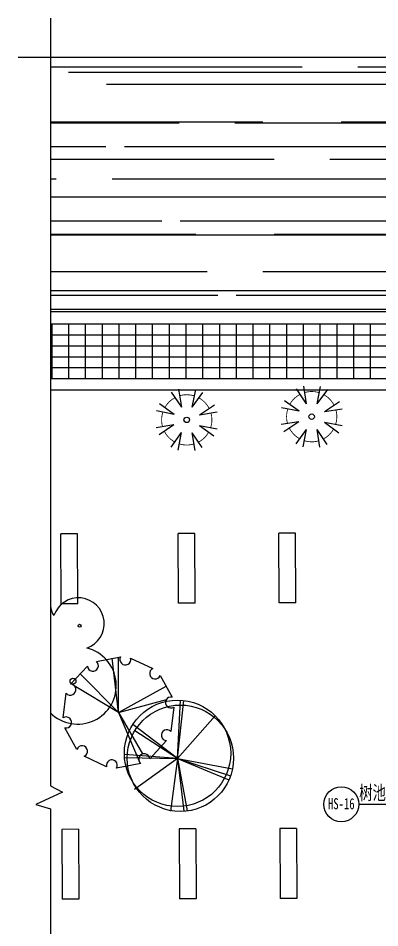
# Model space of a CAD drawing. Extents: x 225307 to 340959, y 27372 to 84205.
# Drawn here: x 225307 to 238249, y 50151 to 82690 of the extents above; entities that cross this region are included whole.
import ezdxf
from ezdxf.enums import TextEntityAlignment as Align

# ---------------------------------------------------------------- set-up
doc = ezdxf.new("R2010")
doc.units = 0
doc.header["$MEASUREMENT"] = 0
doc.layers.get('0').update_dxf_attribs({"linetype": 'CONTINUOUS'})
for name, color, linetype in [('3', 7, 'CONTINUOUS'), ('4', 4, 'CONTINUOUS'), ('DIM1', 4, 'CONTINUOUS'), ('JU', 4, 'CONTINUOUS'), ('LAYER4', 4, 'CONTINUOUS'), ('PH', 8, 'CONTINUOUS'), ('TREE1', 93, 'CONTINUOUS'), ('植物', 3, 'CONTINUOUS')]:
    doc.layers.add(name, color=color, linetype=linetype)
doc.styles.add('宋体', font='SimSun.ttf', dxfattribs={"width": 0.7})

# ---------------------------------------------------------------- blocks, each defined once
blk = doc.blocks.new('A$C13F73C9E')
at = {"layer": 'LAYER4', "color": 116}
for p, q in [((2764, 2568), (1538, 5194)), ((2764, 2568), (1681, 5255)), ((2764, 2568), (3418, 5320)), ((2764, 2568), (5414, 3405)), ((2764, 2568), (8, 3002)), ((2764, 2568), (243, 2773)), ((2764, 2568), (5494, 3053)), ((2764, 2568), (5520, 2827)), ((2764, 2568), (338, 1501)), ((420, 1363), (2764, 2568)), ((2764, 2568), (1606, 192)), ((2764, 2568), (4416, 490)), ((2764, 2568), (4282, 401)), ((2764, 2568), (3693, 94))]:
    blk.add_line(p, q, dxfattribs=at)
for centre in [(2643, 2793), (2883, 2643)]:
    blk.add_circle(centre, 2643, dxfattribs=at)
blk = doc.blocks.new('LCBLSP20')
at = {"color": 0}
blk.add_lwpolyline([(-0.5045, -0.0475), (-0.4351, -0.2611, -1.505567), (-0.3802, -0.335), (-0.1985, -0.467, -1.505567), (-0.1107, -0.4945), (0.1139, -0.4945, -1.505567), (0.2011, -0.4651), (0.3828, -0.3331, -1.505567), (0.4361, -0.2581), (0.5055, -0.0445, -1.505567), (0.5045, 0.0475), (0.4351, 0.2611, -1.505567), (0.3802, 0.335), (0.1985, 0.467, -1.505567), (0.1107, 0.4945), (-0.1139, 0.4945, -1.505567), (-0.2011, 0.4651), (-0.3828, 0.3331, -1.505567), (-0.4361, 0.2581), (-0.5055, 0.0445, -1.505567)], format="xyb", close=True, dxfattribs=at)
for points in [[(0, 0), (0.0997, 0.4708)], [(0, 0), (0.1429, 0.4127)], [(0, 0), (-0.3501, -0.3135)], [(-0.2774, -0.4097), (0, 0)], [(0, 0), (0.0353, -0.4945)], [(0, 0), (0.0933, -0.4945)], [(0, 0), (0.4703, -0.1528)], [(0, 0), (0.4506, -0.0342)]]:
    blk.add_lwpolyline(points, dxfattribs=at)
at = {"color": 0, "flags": 1}
for tag, p in [('SIZE', (0, 0)), ('ITEM', (0, 0.0281))]:
    blk.add_attdef(tag, p, '', height=0.0169, dxfattribs=at)
blk = doc.blocks.new('A$C1FE64B34')
at = {"layer": '植物', "color": 40, "extrusion": (0, 0, -1), "xscale": 4095.463680000001, "yscale": 4095.463680000001, "zscale": 4095.463680000001, "rotation": 90}
blk.add_blockref('LCBLSP20', (-2025, 2070), dxfattribs=at)
blk = doc.blocks.new('树-枫1')
for p, q in [((0, 412), (-115, 935)), ((0, 412), (115, 935)), ((-291, 291), (-742, 580)), ((-291, 291), (-580, 742)), ((291, 291), (580, 742)), ((291, 291), (742, 580)), ((-412, 0), (-935, 115)), ((-412, 0), (-935, -115)), ((412, 0), (935, 115)), ((412, 0), (935, -115)), ((-291, -291), (-742, -580)), ((-291, -291), (-580, -742)), ((0, -412), (-115, -935)), ((0, -412), (115, -935)), ((291, -291), (580, -742)), ((291, -291), (742, -580))]:
    blk.add_line(p, q)
at = {"const_width": 25}
for points in [[(-74, 746, 0.148333), (-476, 580, 0.148333)], [(476, 580, 0.148333), (74, 746)], [(-580, 476, 0.148333), (-746, 74, 0.148333)], [(746, 74, 0.148333), (580, 476, 0.148333)], [(-746, -74, 0.148333), (-580, -476, 0.148333)], [(580, -476, 0.148333), (746, -74, 0.148333)], [(-476, -580, 0.148333), (-74, -746, 0.148333)], [(74, -746, 0.148333), (476, -580, 0.148333)]]:
    blk.add_lwpolyline(points, format="xyb", dxfattribs=at)
blk.add_circle((0, 0), 82.3)

msp = doc.modelspace()

# ---------------------------------------------------------------- hatches: boundary and pattern name
at = {"layer": 'PH'}
h = msp.add_hatch(dxfattribs=at)
h.set_pattern_fill('AR-RROOF', color=251, scale=2000, style=0)
h.set_pattern_definition([(0, (1440262, -125059.4), (4400, 2000), [30000, -4000, 10000, -2000]), (0, (1442922, -124059.4), (-2000, 2660), [6000, -660, 12000, -1500]), (0, (1441261.9, -123359.4), (10400, 1340), [16000, -2800, 8000, -2000])])
edge = h.paths.add_edge_path()
edge.add_line((226458.8, 81283.9), (243193.6, 81283.9))
edge.add_arc((250618.9, 106201), 26000, 253.40592, 260.92703)
edge.add_line((246518.9, 80526.3), (246518.9, 72201))
edge.add_line((246518.9, 72201), (226458.8, 72201))
edge.add_line((226458.8, 72201), (226458.8, 81283.9))

# ---------------------------------------------------------------- linework, layer by layer
at = {"layer": '3', "color": 1, "elevation": -7947}
msp.add_lwpolyline([(242928, 54567.7), (237494.1, 54567.7)], dxfattribs=at)
at = {"layer": 'DIM1', "color": 1, "linetype": 'CONTINUOUS'}
msp.add_circle((236871.1, 54568.8, -7947), 623, dxfattribs=at)
at = {"layer": 'JU', "color": 3}
for centre, radius in [((227504.9, 60959, 4067.6), 50.7), ((227267.8, 58973.5, 4067.6), 106.7)]:
    msp.add_circle(centre, radius, dxfattribs=at)
for centre, radius, start, end in [((227463.7, 61031.8, 4067.6), 923.1, 288.66007, 161.99012), ((227146.7, 61718.1, -7407.9), 689.4, 183.83838, 215.55349), ((227437.6, 58815.4, -7407.9), 1379.7, 224.81528, 76.52704)]:
    msp.add_arc(centre, radius, start, end, dxfattribs=at)
at = {"layer": 'LAYER4', "color": 1}
for p, q in [((227433.3, 64245.8, -7627.6), (226833.3, 64243.7, -7627.6)), ((226842, 61743.7, -4521.9), (226833.3, 64243.7, -7627.6)), ((227442, 61745.8, -4521.9), (227433.3, 64245.8, -7627.6)), ((231633.3, 64260.5, -7627.6), (231033.3, 64258.4, -7627.6)), ((231042, 61758.4, -173.8), (231033.3, 64258.4, -7627.6)), ((231642, 61760.5, -173.8), (231633.3, 64260.5, -7627.6)), ((235233.2, 64273.1, -7627.6), (234633.2, 64271, -7627.6)), ((234642, 61771, -4521.9), (234633.2, 64271, -7627.6)), ((235242, 61773.1, -4521.9), (235233.2, 64273.1, -7627.6)), ((227442, 61745.8, -8869.9), (226842, 61743.7, -8869.9)), ((231642, 61760.5, -4521.9), (231042, 61758.4, -4521.9)), ((235242, 61773.1, -7627.6), (234642, 61771, -7627.6)), ((231670.2, 53688.9, -4521.9), (231070.2, 53686.8, -4521.9)), ((231670.2, 53688.9, -173.8), (231678.9, 51188.9, -7627.6)), ((235270.2, 53701.4, -7627.6), (234670.2, 53699.3, -7627.6)), ((234670.2, 53699.3, -4521.9), (234678.9, 51199.4, -7627.6)), ((235270.2, 53701.4, -4521.9), (235278.9, 51201.5, -7627.6)), ((227470.2, 53674.2, -8869.9), (226870.2, 53672.1, -8869.9)), ((226870.2, 53672.1, -4521.9), (226878.9, 51172.1, -7627.6)), ((227470.2, 53674.2, -4521.9), (227478.9, 51174.2, -7627.6)), ((231070.2, 53686.8, -173.8), (231078.9, 51186.8, -7627.6)), ((227478.9, 51174.2, -7627.6), (226878.9, 51172.1, -7627.6)), ((231678.9, 51188.9, -7627.6), (231078.9, 51186.8, -7627.6)), ((235278.9, 51201.5, -7627.6), (234678.9, 51199.4, -7627.6))]:
    msp.add_line(p, q, dxfattribs=at)
at = {"layer": 'LAYER4', "color": 8}
for points, elevation in [([(226458.8, 82689.7), (226458.8, 55232.6), (226890.2, 55006.3), (225934.3, 54566.6), (226458.8, 54412), (226458.8, 29030.6)], -7407.9), ([(275849.5, 81283.9), (250699.9, 81283.9), (250473.5, 80852.5), (250033.9, 81808.4), (249879.2, 81283.9), (225306.6, 81283.9)], -254.7)]:
    msp.add_lwpolyline(points, dxfattribs=dict(at, elevation=elevation))
at = {"layer": 'PH', "color": 4}
for p, q in [((226458.8, 72201, -7407.9), (246518.9, 72201)), ((226458.8, 71751.2, -6999), (242718.9, 71751.2, -95.2)), ((226458.8, 69801, 995.3), (243518.9, 69801, 8001.1)), ((226458.8, 69401, 1049.7), (243278.9, 69401, 8023.3))]:
    msp.add_line(p, q, dxfattribs=at)
at = {"layer": 'PH', "color": 8}
for p, q in [((226518.9, 69801, 3315.9), (226518.9, 71751.2, -4752)), ((227118.9, 69801, 3315.9), (227118.9, 71751.2, -4752)), ((227718.9, 69801, 3315.9), (227718.9, 71751.2, -4752)), ((228318.9, 69801, 3315.9), (228318.9, 71751.2, -4752)), ((228918.9, 69801, 3315.9), (228918.9, 71751.2, -4752)), ((229518.9, 69801, 3315.9), (229518.9, 71751.2, -4752)), ((230118.9, 69801, 3315.9), (230118.9, 71751.2, -4752)), ((230718.9, 69801, 3315.9), (230718.9, 71751.2, -4752)), ((231318.9, 69801, 3315.9), (231318.9, 71751.2, -4752)), ((231918.9, 69801, 3315.9), (231918.9, 71751.2, -4752)), ((232518.9, 69801, 3315.9), (232518.9, 71751.2, -4752)), ((233118.9, 69801, 3315.9), (233118.9, 71751.2, -4752)), ((233718.9, 69801, 3315.9), (233718.9, 71751.2, -4752)), ((234318.9, 69801, 3315.9), (234318.9, 71751.2, -4752)), ((234918.9, 69801, 3315.9), (234918.9, 71751.2, -4752)), ((235518.9, 69801, 3315.9), (235518.9, 71751.2, -4752)), ((236118.9, 69801, 3315.9), (236118.9, 71751.2, -4752)), ((236718.9, 69801, 3315.9), (236718.9, 71751.2, -4752)), ((237318.9, 69801, 3315.9), (237318.9, 71751.2, -4752)), ((237918.9, 69801, 3315.9), (237918.9, 71751.2, -4752)), ((226458.8, 71361.2, -6999), (242718.9, 71361.2, -95.2)), ((226458.8, 70971.2, -6999), (242718.9, 70971.2, -95.2)), ((226458.8, 70581.2, -6999), (242718.9, 70581.2, -95.2)), ((226458.8, 70191.2, -6999), (242718.9, 70191.2, -95.2))]:
    msp.add_line(p, q, dxfattribs=at)

# ---------------------------------------------------------------- block references
at = {"layer": 'JU', "color": 8}
for name, p, xscale, yscale, zscale, rotation in [('A$C1FE64B34', (226580.3, 59388.7, 4067.6), 0.96, 0.96, 0.96, 280.9113986312665), ('A$C13F73C9E', (228383.9, 55515.5, 4067.6), 0.72, 0.72, 0.72, 331.9113986312665)]:
    msp.add_blockref(name, p, dxfattribs=dict(at, xscale=xscale, yscale=yscale, zscale=zscale, rotation=rotation))
at = {"layer": 'TREE1', "xscale": 1.2, "yscale": 1.2, "zscale": 1.2, "rotation": 336.5758956535516}
for p in [(231339.6, 68320.5, 4067.6), (235811.6, 68435.1, 4067.6)]:
    msp.add_blockref('树-枫1', p, dxfattribs=at)

# ---------------------------------------------------------------- texts
at = {"layer": '4', "style": '宋体', "width": 0.7}
msp.add_text('树池见大样', height=500, dxfattribs=at).set_placement((237512.1, 54731.4, -3925.4))
at = {"layer": 'DIM1', "linetype": 'CONTINUOUS', "style": '宋体', "width": 0.7}
msp.add_text('HS-16', height=400, dxfattribs=at).set_placement((236870.7, 54389.9), align=Align.CENTER)

doc.saveas('drawing.dxf')
